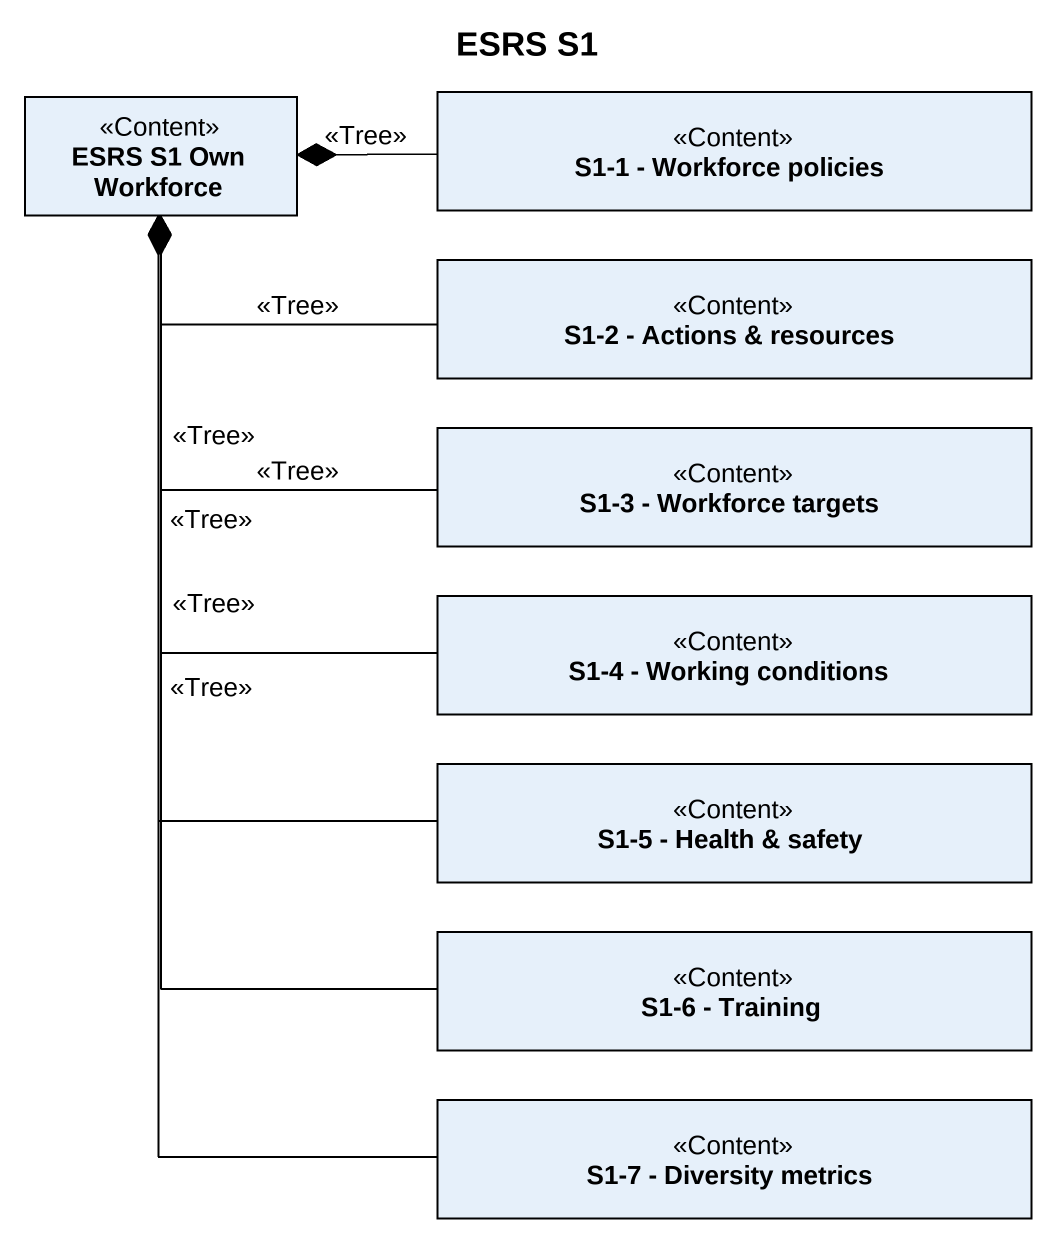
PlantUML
@startuml
title ESRS S1
hide circle
hide empty members
class "ESRS S1 Own Workforce" as ESRS_S1_Own_Workforce <<Content>>
class "S1-1 - Workforce policies" as S1_1_Workforce_policies <<Content>>
class "S1-2 - Actions & resources" as S1_2_Actions_resources <<Content>>
class "S1-3 - Workforce targets" as S1_3_Workforce_targets <<Content>>
class "S1-4 - Working conditions" as S1_4_Working_conditions <<Content>>
class "S1-5 - Health & safety" as S1_5_Health_safety <<Content>>
class "S1-6 - Training" as S1_6_Training <<Content>>
class "S1-7 - Diversity metrics" as S1_7_Diversity_metrics <<Content>>
ESRS_S1_Own_Workforce *-right- S1_1_Workforce_policies : <<Tree>>
ESRS_S1_Own_Workforce *-right- S1_2_Actions_resources : <<Tree>>
ESRS_S1_Own_Workforce *-right- S1_3_Workforce_targets : <<Tree>>
ESRS_S1_Own_Workforce *-- S1_4_Working_conditions : <<Tree>>
ESRS_S1_Own_Workforce *-- S1_5_Health_safety : <<Tree>>
ESRS_S1_Own_Workforce *-- S1_6_Training : <<Tree>>
ESRS_S1_Own_Workforce *-- S1_7_Diversity_metrics : <<Tree>>
@enduml
